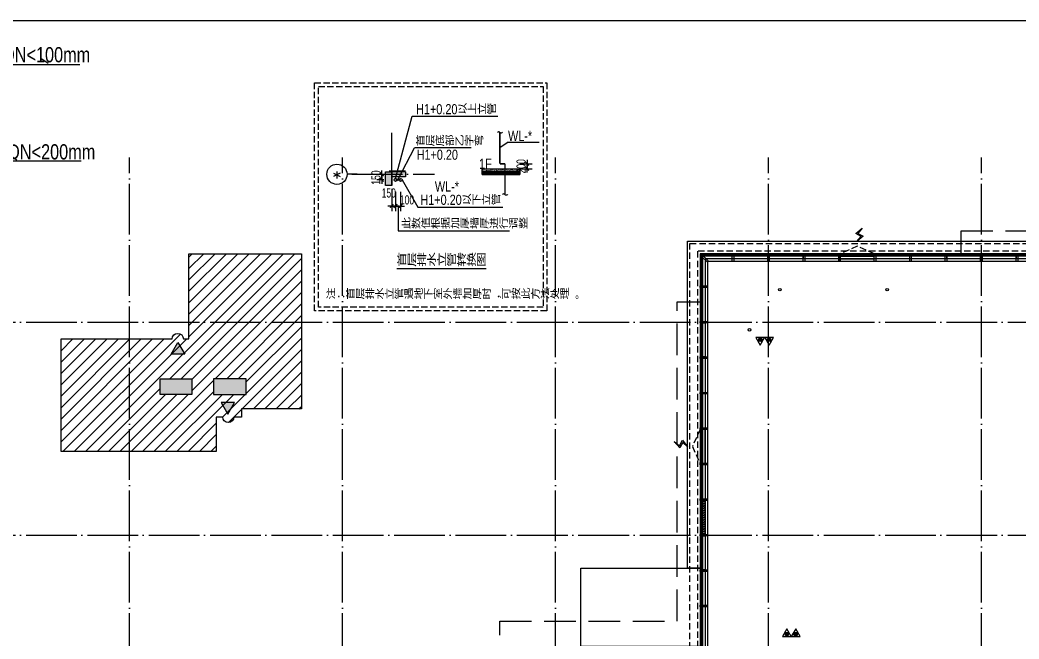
# Model space of a CAD drawing. Extents: x -186750 to 855523, y -12902 to 560425.
# Drawn here: x -4323 to 35083, y 21100 to 45525 of the extents above; entities that cross this region are included whole.
import ezdxf
from ezdxf.enums import TextEntityAlignment as Align
from ezdxf.xclip import XClip

# ---------------------------------------------------------------- set-up
doc = ezdxf.new("R2010")
doc.units = 0
doc.header["$LTSCALE"] = 1000
doc.header["$MEASUREMENT"] = 0
doc.header["$XCLIPFRAME"] = 0
for name, pattern in [('10#楼幕墙$0$109-34 轴网$0$L1$0$$AUDIT_BAD_LTYPE1', [0]), ('10#楼幕墙$0$DASH', [0.35, 0.25, -0.1]), ('104-10 轴网$0$DOTE', [2.42, 2, -0.2, 0.02, -0.2]), ('DASH', [0.35, 0.25, -0.1]), ('DOTE', [2.42, 2, -0.2, 0.02, -0.2]), ('X-104 8#10#平面$0$109-34 轴网$0$L1$0$$AUDIT_BAD_LTYPE1', [0]), ('X-104 8#10#平面$0$CACHE', [0.375, 0.25, -0.125]), ('X-104 8#10#平面$0$DASH', [0.35, 0.25, -0.1])]:
    doc.linetypes.add(name, pattern=pattern)
doc.layers.add('10#楼幕墙$0$04-不打印_辅助线', color=165, linetype='Continuous', plot=False)
doc.layers.add('10#楼幕墙$0$04-电动窗', color=1, linetype='Continuous', plot=False)
for name, color, linetype in [('10#楼幕墙$0$A-C_玻璃幕墙', 140, 'Continuous'), ('104-10 轴网$0$A_AXIS-轴线', 252, '104-10 轴网$0$DOTE'), ('EQUIP_消防', 7, 'Continuous'), ('TWT_TEXT', 7, 'Continuous'), ('VPIPE-雨水', 4, 'TG_Y'), ('X-104 8#10#平面$0$05-填充_156', 156, 'Continuous'), ('X-104 8#10#平面$0$05-填充_天正', 26, 'Continuous'), ('X-104 8#10#平面$0$A-E_楼梯', 252, 'Continuous'), ('X-104 8#10#平面$0$A-O_屋面', 201, 'Continuous'), ('X-104 8#10#平面$0$A-O_散水', 134, 'Continuous'), ('X-104 8#10#平面$0$A-TECH_结构', 252, 'Continuous'), ('X-104 8#10#平面$0$A_STR-砼柱', 51, 'Continuous'), ('小说明$0$W-给水', 1, 'Continuous'), ('水-剖面示意图', 6, 'Continuous')]:
    doc.layers.add(name, color=color, linetype=linetype)
doc.styles.add('_HZTXT', font='@ros.shx', dxfattribs={"width": 0.7, "bigfont": '@jd.shx'})
doc.styles.add('_TCH_AXIS', font='COMPLEX.shx', dxfattribs={"width": 0.5, "bigfont": 'GBCBIG.shx'})
doc.styles.add('TG_LINETYPE', font='romans2.shx', dxfattribs={"width": 0.8, "height": 3, "bigfont": 'hzdf2.shx'})
doc.styles.add('小说明$0$_HZTXT', font='ROMANS2', dxfattribs={"width": 0.8, "bigfont": 'HZTXT'})
doc.linetypes.add('TG_Y', pattern='A,5,-0.3,["Y",TG_LINETYPE,S=0.1,R=0,X=-0.23,Y=-0.15],0', length=5.3)
doc.dimstyles.new('ZXX100', dxfattribs={"dimtxt": 350, "dimasz": 1, "dimexe": 250, "dimexo": 300, "dimgap": 60, "dimtad": 1, "dimdec": 0, "dimzin": 0, "dimdsep": 46, "dimtxsty": '_HZTXT', "dimblk": '_DIMX', "dimcen": 0.09, "dimclrt": 7, "dimadec": 0, "dimazin": 0, "dimtfac": 1, "dimtdec": 0, "dimtix": 1, "dimtmove": 2, "dimatfit": 3, "dimldrblk": '_DIMX', "dimfxl": 250, "dimtolj": 1, "dimtzin": 0, "dimarcsym": 0})
doc.dimstyles.new('ZXX50', dxfattribs={"dimtxt": 160, "dimasz": 0.5, "dimexe": 50, "dimexo": 50, "dimgap": 20, "dimtad": 1, "dimdec": 0, "dimzin": 0, "dimdsep": 46, "dimtxsty": '_HZTXT', "dimblk": 'W-屋顶水箱间2-_DIMX', "dimcen": 0.09, "dimclrt": 7, "dimadec": 0, "dimazin": 0, "dimtfac": 1, "dimtdec": 0, "dimtix": 1, "dimtmove": 2, "dimatfit": 3, "dimldrblk": 'W-屋顶水箱间2-_DIMX', "dimfxl": 300, "dimtolj": 1, "dimtzin": 0, "dimarcsym": 0})

# ---------------------------------------------------------------- blocks, each defined once
blk = doc.blocks.new('W-屋顶水箱间2-_DIMX')
blk.add_line((-150, 0), (150, 0))
at = {"const_width": 50}
blk.add_lwpolyline([(-70, -70), (70, 70)], dxfattribs=at)
blk = doc.blocks.new('*D149')
at = {"layer": 'Defpoints', "color": 0, "transparency": 16777216}
for p in [(-3204, 1978), (-3380, 1774), (-3204, 1725)]:
    blk.add_point(p, dxfattribs=at)
at = {"layer": '小说明$0$W-给水', "color": 0, "lineweight": -2, "transparency": 16777216}
for p, q in [((-3381, 1978), (-3381, 1978)), ((-3380, 1824), (-3380, 2028)), ((-3380, 1978), (-3204, 1978)), ((-3204, 1775), (-3204, 2028)), ((-3204, 1978), (-3203, 1978))]:
    blk.add_line(p, q, dxfattribs=at)
at = {"layer": '小说明$0$W-给水', "color": 0, "lineweight": -2, "transparency": 16777216, "xscale": 0.5, "yscale": 0.5, "zscale": 0.5}
blk.add_blockref('W-屋顶水箱间2-_DIMX', (-3380, 1978), dxfattribs=at)
at = {"layer": '小说明$0$W-给水', "color": 0, "lineweight": -2, "transparency": 16777216, "xscale": 0.5, "yscale": 0.5, "zscale": 0.5, "rotation": 180}
blk.add_blockref('W-屋顶水箱间2-_DIMX', (-3204, 1978), dxfattribs=at)
at = {"layer": '小说明$0$W-给水', "color": 7, "transparency": 16777216, "insert": (-3292, 2078), "char_height": 160, "attachment_point": 5, "style": '_HZTXT'}
blk.add_mtext('\\A1;80', dxfattribs=at)
blk = doc.blocks.new('*D150')
at = {"layer": 'Defpoints', "color": 0, "transparency": 16777216}
for p in [(-3181, 1710), (-3181, 1565), (-2874, 1565)]:
    blk.add_point(p, dxfattribs=at)
at = {"layer": '小说明$0$W-给水', "color": 0, "lineweight": -2, "transparency": 16777216}
for p, q in [((-3131, 1710), (-2824, 1710)), ((-2874, 1711), (-2874, 1711)), ((-2874, 1710), (-2874, 1565)), ((-3131, 1565), (-2824, 1565)), ((-2874, 1564), (-2874, 1564))]:
    blk.add_line(p, q, dxfattribs=at)
at = {"layer": '小说明$0$W-给水', "color": 0, "lineweight": -2, "transparency": 16777216, "xscale": 0.5, "yscale": 0.5, "zscale": 0.5}
for p, rotation in [((-2874, 1710), 270), ((-2874, 1565), 90)]:
    blk.add_blockref('W-屋顶水箱间2-_DIMX', p, dxfattribs=dict(at, rotation=rotation))
at = {"layer": '小说明$0$W-给水', "color": 7, "transparency": 16777216, "insert": (-2974, 1638), "char_height": 160, "attachment_point": 5, "rotation": 90, "style": '_HZTXT'}
blk.add_mtext('\\A1;80', dxfattribs=at)
blk = doc.blocks.new('*D151')
at = {"layer": 'Defpoints', "color": 0, "transparency": 16777216}
for p in [(-1102, 2014), (-1345, 1810), (-1102, 1820)]:
    blk.add_point(p, dxfattribs=at)
at = {"layer": '小说明$0$W-给水', "color": 0, "lineweight": -2, "transparency": 16777216}
for p, q in [((-1345, 1860), (-1345, 2064)), ((-1345, 2014), (-1103, 2014)), ((-1102, 1870), (-1102, 2064))]:
    blk.add_line(p, q, dxfattribs=at)
at = {"layer": '小说明$0$W-给水', "color": 0, "lineweight": -2, "transparency": 16777216, "xscale": 0.5, "yscale": 0.5, "zscale": 0.5, "rotation": 180}
blk.add_blockref('W-屋顶水箱间2-_DIMX', (-1345, 2014), dxfattribs=at)
at = {"layer": '小说明$0$W-给水', "color": 0, "lineweight": -2, "transparency": 16777216, "xscale": 0.5, "yscale": 0.5, "zscale": 0.5}
blk.add_blockref('W-屋顶水箱间2-_DIMX', (-1102, 2014), dxfattribs=at)
at = {"layer": '小说明$0$W-给水', "color": 7, "transparency": 16777216, "insert": (-1185, 2144), "char_height": 160, "attachment_point": 5, "style": '_HZTXT'}
blk.add_mtext('\\A1;120', dxfattribs=at)
blk = doc.blocks.new('*D152')
at = {"layer": 'Defpoints', "color": 0, "transparency": 16777216}
for p in [(-1108, 1794), (-1075, 1565), (-768, 1565)]:
    blk.add_point(p, dxfattribs=at)
at = {"layer": '小说明$0$W-给水', "color": 0, "lineweight": -2, "transparency": 16777216}
for p, q in [((-1058, 1794), (-718, 1794)), ((-768, 1794), (-768, 1565)), ((-1025, 1565), (-718, 1565))]:
    blk.add_line(p, q, dxfattribs=at)
at = {"layer": '小说明$0$W-给水', "color": 0, "lineweight": -2, "transparency": 16777216, "xscale": 0.5, "yscale": 0.5, "zscale": 0.5}
for p, rotation in [((-768, 1794), 90), ((-768, 1565), 270)]:
    blk.add_blockref('W-屋顶水箱间2-_DIMX', p, dxfattribs=dict(at, rotation=rotation))
at = {"layer": '小说明$0$W-给水', "color": 7, "transparency": 16777216, "insert": (-898, 1741), "char_height": 160, "attachment_point": 5, "rotation": 90, "style": '_HZTXT'}
blk.add_mtext('\\A1;120', dxfattribs=at)
blk = doc.blocks.new('*D153')
at = {"layer": 'Defpoints', "color": 0, "transparency": 16777216}
for p in [(-3140, 790), (-3383, 586), (-3140, 596)]:
    blk.add_point(p, dxfattribs=at)
at = {"layer": '小说明$0$W-给水', "color": 0, "lineweight": -2, "transparency": 16777216}
for p, q in [((-3383, 636), (-3383, 840)), ((-3382, 790), (-3140, 790)), ((-3140, 646), (-3140, 840))]:
    blk.add_line(p, q, dxfattribs=at)
at = {"layer": '小说明$0$W-给水', "color": 0, "lineweight": -2, "transparency": 16777216, "xscale": 0.5, "yscale": 0.5, "zscale": 0.5, "rotation": 180}
blk.add_blockref('W-屋顶水箱间2-_DIMX', (-3383, 790), dxfattribs=at)
at = {"layer": '小说明$0$W-给水', "color": 0, "lineweight": -2, "transparency": 16777216, "xscale": 0.5, "yscale": 0.5, "zscale": 0.5}
blk.add_blockref('W-屋顶水箱间2-_DIMX', (-3140, 790), dxfattribs=at)
at = {"layer": '小说明$0$W-给水', "color": 7, "transparency": 16777216, "insert": (-3225, 920), "char_height": 160, "attachment_point": 5, "style": '_HZTXT'}
blk.add_mtext('\\A1;150', dxfattribs=at)
blk = doc.blocks.new('*D154')
at = {"layer": 'Defpoints', "color": 0, "transparency": 16777216}
for p in [(-3157, 570), (-3125, 340), (-2818, 340)]:
    blk.add_point(p, dxfattribs=at)
at = {"layer": '小说明$0$W-给水', "color": 0, "lineweight": -2, "transparency": 16777216}
for p, q in [((-3107, 570), (-2768, 570)), ((-2818, 570), (-2818, 341)), ((-3075, 340), (-2768, 340))]:
    blk.add_line(p, q, dxfattribs=at)
at = {"layer": '小说明$0$W-给水', "color": 0, "lineweight": -2, "transparency": 16777216, "xscale": 0.5, "yscale": 0.5, "zscale": 0.5}
for p, rotation in [((-2818, 570), 90), ((-2818, 340), 270)]:
    blk.add_blockref('W-屋顶水箱间2-_DIMX', p, dxfattribs=dict(at, rotation=rotation))
at = {"layer": '小说明$0$W-给水', "color": 7, "transparency": 16777216, "insert": (-2948, 488), "char_height": 160, "attachment_point": 5, "rotation": 90, "style": '_HZTXT'}
blk.add_mtext('\\A1;150', dxfattribs=at)
blk = doc.blocks.new('*D155')
at = {"layer": 'Defpoints', "color": 0, "transparency": 16777216}
for p in [(-1101, 785), (-1344, 582), (-1101, 592)]:
    blk.add_point(p, dxfattribs=at)
at = {"layer": '小说明$0$W-给水', "color": 0, "lineweight": -2, "transparency": 16777216}
for p, q in [((-1344, 632), (-1344, 835)), ((-1101, 642), (-1101, 835)), ((-1344, 785), (-1345, 785)), ((-1344, 785), (-1101, 785)), ((-1100, 785), (-1100, 785))]:
    blk.add_line(p, q, dxfattribs=at)
at = {"layer": '小说明$0$W-给水', "color": 0, "lineweight": -2, "transparency": 16777216, "xscale": 0.5, "yscale": 0.5, "zscale": 0.5}
blk.add_blockref('W-屋顶水箱间2-_DIMX', (-1344, 785), dxfattribs=at)
at = {"layer": '小说明$0$W-给水', "color": 0, "lineweight": -2, "transparency": 16777216, "xscale": 0.5, "yscale": 0.5, "zscale": 0.5, "rotation": 180}
blk.add_blockref('W-屋顶水箱间2-_DIMX', (-1101, 785), dxfattribs=at)
at = {"layer": '小说明$0$W-给水', "color": 7, "transparency": 16777216, "insert": (-1222, 885), "char_height": 160, "attachment_point": 5, "style": '_HZTXT'}
blk.add_mtext('\\A1;200', dxfattribs=at)
blk = doc.blocks.new('*D156')
at = {"layer": 'Defpoints', "color": 0, "transparency": 16777216}
for p in [(-1151, 566), (-1118, 336), (-811, 336)]:
    blk.add_point(p, dxfattribs=at)
at = {"layer": '小说明$0$W-给水', "color": 0, "lineweight": -2, "transparency": 16777216}
for p, q in [((-1101, 566), (-761, 566)), ((-811, 566), (-811, 567)), ((-811, 566), (-811, 336)), ((-1068, 336), (-761, 336)), ((-811, 336), (-811, 335))]:
    blk.add_line(p, q, dxfattribs=at)
at = {"layer": '小说明$0$W-给水', "color": 0, "lineweight": -2, "transparency": 16777216, "xscale": 0.5, "yscale": 0.5, "zscale": 0.5}
for p, rotation in [((-811, 566), 270), ((-811, 336), 90)]:
    blk.add_blockref('W-屋顶水箱间2-_DIMX', p, dxfattribs=dict(at, rotation=rotation))
at = {"layer": '小说明$0$W-给水', "color": 7, "transparency": 16777216, "insert": (-911, 451), "char_height": 160, "attachment_point": 5, "rotation": 90, "style": '_HZTXT'}
blk.add_mtext('\\A1;200', dxfattribs=at)
blk = doc.blocks.new('图框-A1')
at = {"const_width": 0.5}
blk.add_lwpolyline([(766, 584), (25, 584), (25, 10), (766, 10)], close=True, dxfattribs=at)
blk = doc.blocks.new('104-10 轴网')
at = {"layer": '104-10 轴网$0$A_AXIS-轴线', "linetype": '104-10 轴网$0$DOTE'}
for p, q in [((0, -6500), (0, 40100)), ((8400, -6500), (8400, 40100)), ((16800, -6500), (16800, 40100)), ((25200, -6500), (25200, 40100)), ((33600, -6500), (33600, 40100)), ((-6500, 33600), (48500, 33600)), ((-6500, 25200), (48500, 25200))]:
    blk.add_line(p, q, dxfattribs=at)
at = {"layer": 'Defpoints'}
blk.add_lwpolyline([(-16050, 45500), (58050, 45500), (58050, -11900), (-16050, -11900)], close=True, dxfattribs=at)
blk = doc.blocks.new('X-104 8#10#平面$0$rhyseuyi')
at = {"layer": 'X-104 8#10#平面$0$A-TECH_结构', "linetype": 'X-104 8#10#平面$0$109-34 轴网$0$L1$0$$AUDIT_BAD_LTYPE1'}
blk.add_lwpolyline([(22550, 20800), (22550, 36250), (44650, 36250), (44650, 5750), (33550, 5750), (33550, 2800), (27850, 2800), (27850, -2650), (-2650, -2650), (-2650, 19450), (17800, 19450), (17800, 20800)], close=True, dxfattribs=at)
blk = doc.blocks.new('10#楼幕墙$0$ii')
blk.add_lwpolyline([(-1340, 0), (0, 0), (0, -150), (-1340, -150)], close=True)
blk = doc.blocks.new('10#楼幕墙$0$$TCHSYS$WIN2D')
for p, q in [((-0.5, 0.5), (0.5, 0.5)), ((-0.5, 0.5), (-0.5, -0.5)), ((0.5, 0.5), (0.5, -0.5)), ((0.5, 0.167), (-0.5, 0.167)), ((0.5, -0.167), (-0.5, -0.167)), ((-0.5, -0.5), (0.5, -0.5))]:
    blk.add_line(p, q)
blk = doc.blocks.new('10#楼幕墙$0$开启扇')
at = {"layer": '10#楼幕墙$0$04-电动窗'}
h = blk.add_hatch(color=1, dxfattribs=at)
h.dxf.hatch_style = 1
h.paths.add_polyline_path([(681, 540), (510, 729), (726, 846), (478, 1066), (647, 856), (430, 739)])
at = {"linetype": '10#楼幕墙$0$DASH'}
blk.add_lwpolyline([(0, 50), (670, 350), (1340, 50)], dxfattribs=at)
at = {"layer": '10#楼幕墙$0$04-电动窗', "color": 1}
blk.add_lwpolyline([(681, 540), (510, 729), (726, 846), (478, 1066), (647, 856), (430, 739), (681, 540)], close=True, dxfattribs=at)
at = {"xscale": -1340, "yscale": 300, "zscale": 1340, "rotation": 180}
blk.add_blockref('10#楼幕墙$0$$TCHSYS$WIN2D', (670, -100), dxfattribs=at)
blk = doc.blocks.new('10#楼幕墙$0$$WINLIB2D$00000039')
at = {"color": 0}
for points in [[(-0.5, 0.5), (-0.5, -0.5)], [(0.5, 0.5), (-0.5, 0.5)], [(0.5, -0.5), (0.5, 0.5)], [(-0.5, 0.167), (0.5, 0.167)], [(-0.452, -0.167), (-0.5, 0.084)], [(-0.384, -0.167), (-0.448, 0.167)], [(-0.316, -0.167), (-0.38, 0.167)], [(-0.248, -0.167), (-0.312, 0.167)], [(-0.18, -0.167), (-0.244, 0.167)], [(-0.112, -0.167), (-0.176, 0.167)], [(-0.044, -0.167), (-0.108, 0.167)], [(0.024, -0.167), (-0.04, 0.167)], [(0.092, -0.167), (0.028, 0.167)], [(0.16, -0.167), (0.096, 0.167)], [(0.228, -0.167), (0.164, 0.167)], [(0.296, -0.167), (0.232, 0.167)], [(0.364, -0.167), (0.3, 0.167)], [(0.432, -0.167), (0.368, 0.167)], [(0.5, -0.167), (0.436, 0.167)], [(-0.5, -0.167), (0.5, -0.167)], [(0.5, -0.5), (-0.5, -0.5)]]:
    blk.add_lwpolyline(points, dxfattribs=at)
blk = doc.blocks.new('10#楼幕墙')
at = {"layer": '10#楼幕墙$0$04-不打印_辅助线'}
blk.add_lwpolyline([(22600, 20800), (17800, 20800), (17800, 19400), (-2600, 19400), (-2600, -2600), (27800, -2600), (27800, 2800), (33500, 2800), (33500, 5800), (44600, 5800), (44600, 36200), (22600, 36200)], close=True, dxfattribs=at)
at = {"layer": '10#楼幕墙$0$A-C_玻璃幕墙'}
for points in [[(31395, 4100), (33600, 4100), (33600, 5700), (44700, 5700), (44700, 36300), (22500, 36300), (22500, 19500), (22370, 19500)], [(32470, 4400), (33300, 4400), (33300, 6000), (44400, 6000), (44400, 36000), (22800, 36000), (22800, 19200), (22370, 19200)], [(32530, 4150), (33550, 4150), (33550, 5750), (44650, 5750), (44650, 36250), (22550, 36250), (22550, 19450), (22430, 19450)], [(32530, 4300), (33400, 4300), (33400, 5900), (44500, 5900), (44500, 36100), (22700, 36100), (22700, 19300), (22430, 19300)]]:
    blk.add_lwpolyline(points, dxfattribs=at)
for points in [[(23770, 36300), (23830, 36300), (23830, 36000), (23770, 36000)], [(25170, 36300), (25230, 36300), (25230, 36000), (25170, 36000)], [(26570, 36300), (26630, 36300), (26630, 36000), (26570, 36000)], [(27970, 36300), (28030, 36300), (28030, 36000), (27970, 36000)], [(29370, 36300), (29430, 36300), (29430, 36000), (29370, 36000)], [(30770, 36300), (30830, 36300), (30830, 36000), (30770, 36000)], [(32170, 36300), (32230, 36300), (32230, 36000), (32170, 36000)], [(33570, 36300), (33630, 36300), (33630, 36000), (33570, 36000)], [(34970, 36300), (35030, 36300), (35030, 36000), (34970, 36000)], [(22550, 36208), (22592, 36250), (22821, 36021), (22779, 35979)], [(22800, 35030), (22800, 34970), (22500, 34970), (22500, 35030)], [(22800, 33630), (22800, 33570), (22500, 33570), (22500, 33630)], [(22800, 32230), (22800, 32170), (22500, 32170), (22500, 32230)], [(22800, 30830), (22800, 30770), (22500, 30770), (22500, 30830)], [(22800, 29430), (22800, 29370), (22500, 29370), (22500, 29430)], [(22800, 28030), (22800, 27970), (22500, 27970), (22500, 28030)], [(22800, 26630), (22800, 26570), (22500, 26570), (22500, 26630)], [(22800, 25230), (22800, 25170), (22500, 25170), (22500, 25230)], [(22800, 23830), (22800, 23770), (22500, 23770), (22500, 23830)], [(22800, 22430), (22800, 22370), (22500, 22370), (22500, 22430)]]:
    blk.add_lwpolyline(points, close=True, dxfattribs=at)
at = {"layer": '10#楼幕墙$0$A-C_玻璃幕墙', "linetype": '10#楼幕墙$0$109-34 轴网$0$L1$0$$AUDIT_BAD_LTYPE1', "xscale": -1}
blk.add_blockref('10#楼幕墙$0$开启扇', (29370, 36250), dxfattribs=at)
at = {"layer": '10#楼幕墙$0$A-C_玻璃幕墙'}
for p in [(26570, 36250), (33570, 36250), (34970, 36250)]:
    blk.add_blockref('10#楼幕墙$0$ii', p, dxfattribs=at)
at = {"layer": '10#楼幕墙$0$A-C_玻璃幕墙', "rotation": 90}
for p in [(22550, 33570), (22550, 26570), (22550, 25170)]:
    blk.add_blockref('10#楼幕墙$0$ii', p, dxfattribs=at)
at = {"layer": '10#楼幕墙$0$A-C_玻璃幕墙', "linetype": '10#楼幕墙$0$109-34 轴网$0$L1$0$$AUDIT_BAD_LTYPE1', "xscale": -1, "rotation": 90}
blk.add_blockref('10#楼幕墙$0$开启扇', (22550, 29370), dxfattribs=at)
at = {"layer": 'Defpoints', "color": 2, "linetype": '10#楼幕墙$0$109-34 轴网$0$L1$0$$AUDIT_BAD_LTYPE1', "xscale": 1340, "yscale": 300.0000000000001, "zscale": -1340, "rotation": 90}
blk.add_blockref('10#楼幕墙$0$$WINLIB2D$00000039', (22650, 25900), dxfattribs=at)
blk = doc.blocks.new('X-104 8#10#平面$0$gfdsaewqe')
h = blk.add_hatch(color=4)
h.dxf.hatch_style = 1
h.paths.add_polyline_path([(0, 0), (-2072, 1196), (-2072, -1196)])
at = {"color": 4}
blk.add_lwpolyline([(0, 0), (-2072, 1196), (-2072, -1196)], close=True, dxfattribs=at)
blk = doc.blocks.new('X-104 8#10#平面')
at = {"layer": 'X-104 8#10#平面$0$05-填充_156'}
h = blk.add_hatch(dxfattribs=at)
h.set_pattern_fill('ANSI31', color=256, scale=200)
h.set_pattern_definition([(45, (-62199.3, 69511.3), (-224.5064, 224.5064), [])])
h.paths.add_polyline_path([(6780, 36300), (2340, 36300), (2340, 32940), (2120, 32940, 1), (1680, 32940), (1080, 32940), (-2700, 32940), (-2700, 28500), (3420, 28500), (3420, 29860), (3672, 29860, 1), (4112, 29860), (4410, 29860), (4410, 30180), (6780, 30180)])
h.paths.add_polyline_path([(4600, 31370), (4600, 30750), (3310, 30750), (3310, 31370)], flags=16)
h.paths.add_polyline_path([(2450, 31370), (2450, 30750), (1200, 30750), (1200, 31370)], flags=16)
at = {"layer": 'X-104 8#10#平面$0$05-填充_天正'}
h = blk.add_hatch(color=256, dxfattribs=at)
h.dxf.hatch_style = 1
h.paths.add_polyline_path([(1200, 31370), (2450, 31370), (2450, 30750), (1200, 30750)])
h = blk.add_hatch(color=256, dxfattribs=at)
h.dxf.hatch_style = 1
h.paths.add_polyline_path([(3310, 30750), (4600, 30750), (4600, 31370), (3310, 31370)])
at = {"layer": 'X-104 8#10#平面$0$A-E_楼梯', "linetype": 'X-104 8#10#平面$0$109-34 轴网$0$L1$0$$AUDIT_BAD_LTYPE1'}
for p, q in [((17800, 19500), (17800, 23900)), ((17800, 23900), (22500, 23900))]:
    blk.add_line(p, q, dxfattribs=at)
at = {"layer": 'X-104 8#10#平面$0$A-O_屋面', "linetype": 'X-104 8#10#平面$0$DASH', "ltscale": 5}
for points in [[(32800, 36300), (32800, 37200), (47000, 37200), (47000, 21800), (47000, 21800), (47000, 16000), (45600, 16000), (45600, 4800), (34400, 4800), (34400, 3400), (28800, 3400), (28800, -3600), (17600, -3600), (17600, -5000), (-800, -5000), (-800, -2700)], [(14600, 19500), (14600, 21800), (21600, 21800), (21600, 34400), (22500, 34400)]]:
    blk.add_lwpolyline(points, dxfattribs=at)
at = {"layer": 'X-104 8#10#平面$0$A-O_散水'}
blk.add_lwpolyline([(33600, 4100), (33600, 5700), (44700, 5700), (44700, 36300), (22500, 36300), (22500, 23900), (22000, 23900), (22000, 36800), (45200, 36800), (45200, 5200), (34100, 5200), (34100, 3600), (33600, 3600)], dxfattribs=at)
at = {"layer": 'X-104 8#10#平面$0$A-O_散水', "linetype": 'X-104 8#10#平面$0$CACHE'}
blk.add_lwpolyline([(34000, 3700), (33700, 3700), (33700, 5600), (44800, 5600), (44800, 36400), (22400, 36400), (22400, 19600), (22100, 19600), (22100, 36700), (45100, 36700), (45100, 5300), (34000, 5300)], close=True, dxfattribs=at)
at = {"layer": 'X-104 8#10#平面$0$A_STR-砼柱'}
blk.add_lwpolyline([(3672, 29860), (3420, 29860), (3420, 28500), (-2700, 28500), (-2700, 32940), (1080, 32940), (1080, 32940), (1680, 32940, -1), (2120, 32940), (2340, 32940), (2340, 36300), (6780, 36300), (6780, 30180), (4410, 30180), (4410, 29860), (4112, 29860, -1), (3672, 29860, 1)], format="xyb", dxfattribs=at)
for points in [[(1200, 31370), (2450, 31370), (2450, 30750), (1200, 30750)], [(3310, 30750), (4600, 30750), (4600, 31370), (3310, 31370)]]:
    blk.add_lwpolyline(points, close=True, dxfattribs=at)
at = {"linetype": 'X-104 8#10#平面$0$109-34 轴网$0$L1$0$$AUDIT_BAD_LTYPE1'}
ref = blk.add_blockref('10#楼幕墙', (0, 0), dxfattribs=at)
XClip(ref).set_block_clipping_path([(-18550, -12900), (65550.0000000001, 343500.0000000001)])
at = {"xscale": 100, "yscale": 100, "zscale": 100}
blk.add_blockref('图框-A1', (-18550, -12900), dxfattribs=at)
at = {"linetype": 'X-104 8#10#平面$0$109-34 轴网$0$L1$0$$AUDIT_BAD_LTYPE1'}
ref = blk.add_blockref('104-10 轴网', (0, 0), dxfattribs=at)
XClip(ref).set_block_clipping_path([(-16050, -11900), (58050, 45500)])
at = {"color": 6, "yscale": 0.224, "zscale": 0.224, "rotation": 270}
for p, xscale in [((1907, 32801), -0.224), ((3875, 29970), 0.224)]:
    blk.add_blockref('X-104 8#10#平面$0$gfdsaewqe', p, dxfattribs=dict(at, xscale=xscale))
at = {"layer": 'X-104 8#10#平面$0$A-TECH_结构', "linetype": 'X-104 8#10#平面$0$109-34 轴网$0$L1$0$$AUDIT_BAD_LTYPE1'}
blk.add_blockref('X-104 8#10#平面$0$rhyseuyi', (0, 0), dxfattribs=at)
blk = doc.blocks.new('$TWTSYS$00000546')
h = blk.add_hatch()
h.set_pattern_fill('ANSI31', color=256, scale=200, style=0)
h.set_pattern_definition([(45, (-38543.802, -6670.83), (-17.67767, 17.67767), [])])
h.paths.add_polyline_path([(-65, 174), (65, 174), (65, 44), (-65, 44)])
for points in [[(0, 344), (-198, 0), (198, 0)], [(-65, 174), (65, 174), (65, 44), (-65, 44)]]:
    blk.add_lwpolyline(points, close=True)
blk = doc.blocks.new('灭火器1')
at = {"layer": 'EQUIP_消防', "xscale": 0.88, "yscale": 0.88, "zscale": 0.88, "rotation": 270}
for p in [(283402, 14626), (283402, 14277)]:
    blk.add_blockref('$TWTSYS$00000546', p, dxfattribs=at)
blk = doc.blocks.new('灭火器2')
at = {"layer": 'EQUIP_消防', "xscale": 0.88, "yscale": 0.88, "zscale": 0.88, "rotation": 90.00000000000001}
for p in [(-4049632, -27064), (-4049632, -27413)]:
    blk.add_blockref('$TWTSYS$00000546', p, dxfattribs=at)
blk = doc.blocks.new('_DIMX')
blk.add_line((-150, 0), (150, 0))
at = {"const_width": 50}
blk.add_lwpolyline([(-70, -70), (70, 70)], dxfattribs=at)
blk = doc.blocks.new('*D94')
at = {"layer": 'Defpoints', "color": 0, "linetype": 'ByBlock', "transparency": 16777216}
for p in [(1014153, -82246), (1014291, -82026), (1014631, -82246)]:
    blk.add_point(p, dxfattribs=at)
at = {"layer": '水-剖面示意图', "color": 0, "linetype": 'ByBlock', "lineweight": -2, "transparency": 16777216}
for p, q in [((1013891, -82026), (1013953, -82026)), ((1014231, -82246), (1013953, -82246)), ((1014153, -82027), (1014153, -82245))]:
    blk.add_line(p, q, dxfattribs=at)
for p, rotation in [((1014153, -82026), 90), ((1014153, -82246), 270)]:
    blk.add_blockref('_DIMX', p, dxfattribs=dict(at, rotation=rotation))
at = {"layer": '水-剖面示意图', "color": 7, "linetype": 'ByBlock', "transparency": 16777216, "insert": (1013920, -82153), "char_height": 360, "attachment_point": 5, "rotation": 90, "style": '_HZTXT'}
blk.add_mtext('\\A1;150', dxfattribs=at)
blk = doc.blocks.new('*D95')
at = {"layer": 'Defpoints', "color": 0, "linetype": 'ByBlock', "transparency": 16777216}
for p in [(1014541, -82199), (1014691, -82319), (1014691, -83277)]:
    blk.add_point(p, dxfattribs=at)
at = {"layer": '水-剖面示意图', "color": 0, "linetype": 'ByBlock', "lineweight": -2, "transparency": 16777216}
for p, q in [((1014541, -82599), (1014541, -83477)), ((1014691, -82719), (1014691, -83477)), ((1014542, -83277), (1014690, -83277))]:
    blk.add_line(p, q, dxfattribs=at)
at = {"layer": '水-剖面示意图', "color": 0, "linetype": 'ByBlock', "lineweight": -2, "transparency": 16777216, "rotation": 180}
blk.add_blockref('_DIMX', (1014541, -83277), dxfattribs=at)
at = {"layer": '水-剖面示意图', "color": 0, "linetype": 'ByBlock', "lineweight": -2, "transparency": 16777216}
blk.add_blockref('_DIMX', (1014691, -83277), dxfattribs=at)
at = {"layer": '水-剖面示意图', "color": 7, "linetype": 'ByBlock', "transparency": 16777216, "insert": (1014426, -82764), "char_height": 360, "attachment_point": 5, "style": '_HZTXT'}
blk.add_mtext('\\A1;150', dxfattribs=at)
blk = doc.blocks.new('*D96')
at = {"layer": 'Defpoints', "color": 0, "linetype": 'ByBlock', "transparency": 16777216}
for p in [(1014691, -82319), (1014891, -82319), (1014891, -83277)]:
    blk.add_point(p, dxfattribs=at)
at = {"layer": '水-剖面示意图', "color": 0, "linetype": 'ByBlock', "lineweight": -2, "transparency": 16777216}
for p, q in [((1014691, -82719), (1014691, -83477)), ((1014891, -82719), (1014891, -83477)), ((1014692, -83277), (1014890, -83277))]:
    blk.add_line(p, q, dxfattribs=at)
at = {"layer": '水-剖面示意图', "color": 0, "linetype": 'ByBlock', "lineweight": -2, "transparency": 16777216, "rotation": 180}
blk.add_blockref('_DIMX', (1014691, -83277), dxfattribs=at)
at = {"layer": '水-剖面示意图', "color": 0, "linetype": 'ByBlock', "lineweight": -2, "transparency": 16777216}
blk.add_blockref('_DIMX', (1014891, -83277), dxfattribs=at)
at = {"layer": '水-剖面示意图', "color": 7, "linetype": 'ByBlock', "transparency": 16777216, "insert": (1015144, -83037), "char_height": 360, "attachment_point": 5, "style": '_HZTXT'}
blk.add_mtext('\\A1;100', dxfattribs=at)
blk = doc.blocks.new('*D97')
at = {"layer": 'Defpoints', "color": 0, "transparency": 16777216}
for p in [(1019197, -81611), (1019197, -81810), (1019883, -81810)]:
    blk.add_point(p, dxfattribs=at)
at = {"layer": '水-剖面示意图', "color": 0, "lineweight": -2, "transparency": 16777216}
for p, q in [((1019597, -81611), (1020083, -81611)), ((1019597, -81810), (1020083, -81810)), ((1019883, -81610), (1019883, -81609)), ((1019883, -81611), (1019883, -81810)), ((1019883, -81811), (1019883, -81812))]:
    blk.add_line(p, q, dxfattribs=at)
for p, rotation in [((1019883, -81611), 270), ((1019883, -81810), 90)]:
    blk.add_blockref('_DIMX', p, dxfattribs=dict(at, rotation=rotation))
at = {"layer": '水-剖面示意图', "color": 7, "transparency": 16777216, "insert": (1019643, -81710), "char_height": 360, "attachment_point": 5, "rotation": 90, "style": '_HZTXT'}
blk.add_mtext('\\A1;200', dxfattribs=at)
blk = doc.blocks.new('$TwtSys$00000132')
at = {"elevation": 0}
blk.add_lwpolyline([(7, -101, -0.575183), (0, 0, 0.604745), (-11, 101, 16.924828)], format="xyb", dxfattribs=at)
blk = doc.blocks.new('A$C3FC44A9C')
at = {"layer": '小说明$0$W-给水'}
for p, q in [((-3478.9, 2247.4), (-3551.5, 2247.4)), ((-3503.4, 1441.5), (-3503.4, 2247.4)), ((-3478.9, 2298.5), (-3478.9, 2247.4)), ((-3404.4, 2196.4), (-3478.9, 2298.5)), ((-3300.9, 2247.4), (-3404.4, 2247.4)), ((-3404.4, 2247.4), (-3404.4, 2196.4)), ((-3380.1, 1564.6), (-3380.1, 2247.4)), ((-1443.9, 2247.4), (-1516.6, 2247.4)), ((-1468.4, 1441.5), (-1468.4, 2247.4)), ((-1443.9, 2298.5), (-1443.9, 2247.4)), ((-1369.5, 2196.4), (-1443.9, 2298.5)), ((-1265.9, 2247.4), (-1369.5, 2247.4)), ((-1369.5, 2247.4), (-1369.5, 2196.4)), ((-1345.2, 1564.6), (-1345.2, 2247.4)), ((-2769.9, 2133.4), (-2686.2, 2076.3)), ((-963, 2104.3), (-1102.2, 1794.3)), ((-963, 2104.3), (-1102.2, 1794.3)), ((869.5, 2104.3), (-963, 2104.3)), ((869.5, 2104.3), (-963, 2104.3)), ((356, 2192.1), (452.9, 2126)), ((-3074.8, 2053.4), (-3204.4, 1710.5)), ((-3074.8, 2053.4), (-3204.4, 1710.5)), ((-2240.7, 2053.4), (-3074.8, 2053.4)), ((-2106.4, 2053.4), (-3074.8, 2053.4)), ((-2575.9, 1648.8), (-2575.9, 1545.3)), ((-540.9, 1648.8), (-540.9, 1545.3)), ((-3380.1, 1564.6), (-2575.9, 1564.6)), ((-2524.8, 1545.3), (-2626.9, 1470.9)), ((-2626.9, 1470.9), (-2575.9, 1470.9)), ((-2575.9, 1545.3), (-2524.8, 1545.3)), ((-2575.9, 1470.9), (-2575.9, 1398.2)), ((-1345.2, 1564.6), (-540.9, 1564.6)), ((-489.8, 1545.3), (-592, 1470.9)), ((-592, 1470.9), (-540.9, 1470.9)), ((-540.9, 1545.3), (-489.8, 1545.3)), ((-540.9, 1470.9), (-540.9, 1398.2)), ((-3503.4, 1441.5), (-2575.9, 1441.5)), ((-1468.4, 1441.5), (-540.9, 1441.5)), ((-3481.3, 1074.3), (-3481.3, 1023.3)), ((-3406.9, 972.2), (-3481.3, 1074.3)), ((-1442.4, 1070.1), (-1442.4, 1019)), ((-1368, 968), (-1442.4, 1070.1)), ((-3481.3, 1023.3), (-3554, 1023.3)), ((-3505.9, 217.3), (-3505.9, 1023.3)), ((-3303.4, 1023.3), (-3406.9, 1023.3)), ((-3406.9, 1023.3), (-3406.9, 972.2)), ((-3382.6, 340.4), (-3382.6, 1023.3)), ((-1442.4, 1019), (-1515.1, 1019)), ((-1466.9, 213.1), (-1466.9, 1019)), ((-1264.5, 1019), (-1368, 1019)), ((-1368, 1019), (-1368, 968)), ((-1343.7, 336.2), (-1343.7, 1019)), ((-56.6, 920.4), (40.3, 854.3)), ((-2979.6, 863.1), (-3139.6, 570.1)), ((-2979.6, 863.1), (-3139.6, 570.1)), ((-1914.8, 863.1), (-2979.6, 863.1)), ((-1914.8, 863.1), (-2979.6, 863.1)), ((-934.2, 838.6), (-1100.7, 565.9)), ((-934.2, 838.6), (-1100.7, 565.9)), ((-58.7, 838.6), (-934.2, 838.6)), ((-58.7, 838.6), (-934.2, 838.6)), ((887.7, 838.6), (-934.2, 838.6)), ((-2578.3, 424.7), (-2578.3, 321.1)), ((-539.4, 420.4), (-539.4, 316.9)), ((-3382.6, 340.4), (-2578.3, 340.4)), ((-2527.3, 321.1), (-2629.4, 246.7)), ((-2578.3, 321.1), (-2527.3, 321.1)), ((-1343.7, 336.2), (-539.4, 336.2)), ((-488.3, 316.9), (-590.5, 242.5)), ((-539.4, 316.9), (-488.3, 316.9)), ((-3505.9, 217.3), (-2578.3, 217.3)), ((-2629.4, 246.7), (-2578.3, 246.7)), ((-2578.3, 246.7), (-2578.3, 174)), ((-1466.9, 213.1), (-539.4, 213.1)), ((-590.5, 242.5), (-539.4, 242.5)), ((-539.4, 242.5), (-539.4, 169.8)), ((-2778.6, -382.6), (-1150.6, -382.6)), ((-2778.6, -382.6), (-1150.6, -382.6))]:
    blk.add_line(p, q, dxfattribs=at)
at = {"layer": '小说明$0$W-给水', "const_width": 30}
blk.add_lwpolyline([(-2778.6, -337.8), (-1150.6, -337.8)], dxfattribs=at)
blk.add_lwpolyline([(-2778.6, -337.8), (-1150.6, -337.8)], dxfattribs=at)
at = {"layer": '小说明$0$W-给水'}
for centre in [(-1102.2, 1794.3), (-1102.2, 1794.3), (-3204.4, 1710.5), (-3204.4, 1710.5), (-3139.6, 570.1), (-3139.6, 570.1), (-1100.7, 565.9), (-1100.7, 565.9)]:
    blk.add_circle(centre, 50, dxfattribs=at)
at = {"layer": '小说明$0$W-给水', "width": 0.8}
for s, style, p in [('DN<50mm', '_HZTXT', (-3072.7, 2070.8)), ('50mm<DN<100mm', '_HZTXT', (-859.7, 2138.1)), ('DN>100mm', '_HZTXT', (-2961.4, 887.9)), ('150mm<DN<200mm', '_HZTXT', (-912.1, 860.9)), ('沿墙柱敷设立管敷设图', '小说明$0$_HZTXT', (-2785.6, -265.8))]:
    blk.add_text(s, height=200, dxfattribs=dict(at, style=style)).set_placement(p)
at = {"layer": '小说明$0$W-给水'}
for base, p1, p2, text, picture, middle in [((-1102.2, 2013.7), (-1345.2, 1810), (-1102.2, 1820.5), '120', '*D151', (-1185.1, 2143.7)), ((-3139.6, 789.5), (-3382.6, 585.8), (-3139.6, 596.3), '150', '*D153', (-3224.7, 919.5))]:
    dim = blk.add_linear_dim(base=base, p1=p1, p2=p2, text=text, dimstyle='ZXX50', dxfattribs=at)
    dim.commit()
    dim.dimension.update_dxf_attribs({"geometry": picture, "text_midpoint": middle, "dimtype": 160})
for base, p1, p2, text, picture, middle in [((-3204.4, 1977.9), (-3380.1, 1774.1), (-3204.4, 1724.6), '80', '*D149', (-3292.3, 2077.9)), ((-1100.7, 785.3), (-1343.7, 581.6), (-1100.7, 592.1), '200', '*D155', (-1222.2, 885.3))]:
    dim = blk.add_linear_dim(base=base, p1=p1, p2=p2, text=text, dimstyle='ZXX50', dxfattribs=at)
    dim.commit()
    dim.dimension.update_dxf_attribs({"geometry": picture, "text_midpoint": middle})
for base, p1, p2, text, picture, middle in [((-768.2, 1564.6), (-1108.1, 1794.3), (-1075.4, 1564.6), '120', '*D152', (-898.2, 1741)), ((-2817.6, 340.4), (-3157.5, 570.1), (-3124.8, 340.4), '150', '*D154', (-2947.6, 488.3))]:
    dim = blk.add_linear_dim(base=base, p1=p1, p2=p2, angle=90, text=text, dimstyle='ZXX50', dxfattribs=at)
    dim.commit()
    dim.dimension.update_dxf_attribs({"geometry": picture, "text_midpoint": middle, "dimtype": 160})
for base, p1, p2, text, picture, middle in [((-2874.1, 1564.6), (-3181.3, 1710.5), (-3181.3, 1564.6), '80', '*D150', (-2974.1, 1637.5)), ((-810.8, 336.2), (-1150.7, 565.9), (-1118, 336.2), '200', '*D156', (-910.8, 451))]:
    dim = blk.add_linear_dim(base=base, p1=p1, p2=p2, angle=90, text=text, dimstyle='ZXX50', dxfattribs=at)
    dim.commit()
    dim.dimension.update_dxf_attribs({"geometry": picture, "text_midpoint": middle})
blk = doc.blocks.new('dfffdfdfd')
at = {"layer": '水-剖面示意图'}
for points in [[(1014541, -82466.1), (1014291, -82466.1), (1014291, -81926.1), (1014541, -81926.1)], [(1014541, -82126.1), (1014541, -81926.1), (1015083.7, -81926.1), (1015083.7, -82126.1)]]:
    blk.add_hatch(color=8, dxfattribs=at).paths.add_polyline_path(points)
h = blk.add_hatch(dxfattribs=at)
h.set_pattern_fill('砂灰土', color=8, scale=10, style=0)
h.set_pattern_definition([(37.5, (607376.093, 764514.734), (-1.2598672, 38.5364754), [0, -30.4, 0, -34, 0, -32.5]), (7.5, (607376.093, 764514.734), (35.395534, 56.4429213), [0, -16.4, 0, -27.4, 0, -10.5]), (327.5, (607351.493, 764514.734), (62.2828372, 0.1131811), [0, -10, 0, -36, 0, -47]), (317.5, (607351.493, 764514.734), (60.122532, 17.5535113), [0, -5, 0, -23.6, 0, -27])])
h.paths.add_polyline_path([(1018105.4, -81810.4), (1019600.5, -81810.4), (1019600.5, -81910.4), (1018105.4, -81910.4)])
h = blk.add_hatch(dxfattribs=at)
h.set_pattern_fill('钢筋混凝土', color=8, scale=10, style=0)
h.set_pattern_definition([(45, (607376.093, 764514.734), (-17.6776695, 17.6776695), []), (50, (607376.093, 764514.734), (71.7260183, -6.2752135), [7.5, -82.5]), (355, (607376.09, 764514.734), (-13.8751334, 75.2192134), [6, -66]), (100.4514, (607382.07, 764514.21), (57.850938, 68.943954), [6.374019, -70.114211]), (46.1842, (607376.09, 764534.73), (106.724105, -16.5519014), [11.25, -123.75]), (96.6356, (607384.99, 764533.35), (93.46627, 97.411787), [9.561029, -105.1713]), (351.1842, (607376.09, 764534.73), (93.466195, 97.41186), [9, -99]), (21, (607386.093, 764529.734), (59.6907052, -40.261889), [7.5, -82.5]), (326, (607386.09, 764529.734), (24.331533, 72.5150045), [6, -66]), (71.4514, (607391.07, 764526.38), (84.022263, 32.2530497), [6.374019, -70.114211]), (37.5, (607376.093, 764514.734), (1.2159855, 33.2893854), [0, -65.2, 0, -67, 0, -66.25]), (7.5, (607376.093, 764514.734), (26.3069537, 39.4411712), [0, -38.2, 0, -63.7, 0, -25.25]), (327.5, (607353.793, 764514.734), (53.3822436, -2.2554872), [0, -25, 0, -78, 0, -103.5]), (317.5, (607343.793, 764514.734), (58.318617, 10.0104982), [0, -32.5, 0, -51.8, 0, -73.5])])
h.paths.add_polyline_path([(1018105.4, -81910.4), (1019600.5, -81910.4), (1019600.5, -82030.4), (1018105.4, -82030.4)])
for p, q in [((1014690.9, -82186.1), (1015341.6, -79736)), ((1015341.6, -79736), (1018724.5, -79736)), ((1019128.8, -80761.3), (1018808.6, -80980.7)), ((1019128.8, -80761.3), (1020350.5, -80761.3)), ((1018105.4, -81810.4), (1019600.5, -81810.4)), ((1018105.4, -81910.4), (1019600.5, -81910.4)), ((1014950.9, -82246.1), (1015569.3, -83322.9)), ((1018105.4, -82030.4), (1019600.5, -82030.4)), ((1014790.9, -83277), (1014790.9, -84251.9)), ((1015569.3, -83322.9), (1018919.9, -83322.9)), ((1014790.9, -84251.9), (1019184.7, -84251.9))]:
    blk.add_line(p, q, dxfattribs=at)
at = {"layer": '水-剖面示意图', "linetype": 'ByBlock'}
for p, q in [((1014541, -80988.9), (1014541, -80388)), ((1014791.2, -82221.6), (1015434.4, -80978.4)), ((1017668.2, -80978.4), (1015434.4, -80978.4)), ((1013172.5, -82026.1), (1012780.7, -82026.1))]:
    blk.add_line(p, q, dxfattribs=at)
at = {"layer": '水-剖面示意图', "color": 8, "linetype": 'DOTE'}
for p, q in [((1014541, -82466.1), (1014541, -80988.9)), ((1012969.4, -82026.1), (1016234.4, -82026.1))]:
    blk.add_line(p, q, dxfattribs=at)
at = {"layer": '水-剖面示意图', "color": 8}
for p, q in [((1014291, -82466.1), (1014291, -81926.1)), ((1014291, -81926.1), (1014541, -81926.1)), ((1015083.7, -81896.1), (1014441, -81896.1)), ((1014541, -81926.1), (1014541, -82466.1)), ((1015083.7, -81926.1), (1014541, -81926.1)), ((1015083.7, -81926.1), (1015083.7, -82126.1)), ((1015083.7, -82126.1), (1014541, -82126.1)), ((1014541, -82466.1), (1014291, -82466.1))]:
    blk.add_line(p, q, dxfattribs=at)
at = {"layer": '水-剖面示意图', "color": 8, "linetype": 'DASH'}
for points in [[(1011497.9, -78416.8), (1020658.2, -78416.8), (1020658.2, -87416.6), (1011497.9, -87416.6)], [(1011647.9, -78566.8), (1020508.2, -78566.8), (1020508.2, -87266.6), (1011647.9, -87266.6)]]:
    blk.add_lwpolyline(points, close=True, dxfattribs=at)
at = {"layer": '水-剖面示意图', "linetype": 'ByBlock', "const_width": 60}
for points in [[(1018808.6, -81610.6), (1018808.6, -80350.8)], [(1018808.6, -81610.6), (1019008.6, -81610.6)], [(1019008.6, -82802.3), (1019008.6, -81610.6)], [(1014690.9, -82246.1), (1014890.9, -82246.1)]]:
    blk.add_lwpolyline(points, dxfattribs=at)
at = {"layer": '水-剖面示意图'}
for points in [[(1019600.5, -82030.4), (1018105.4, -82030.4), (1018105.4, -81810.4), (1019600.5, -81810.4)], [(1018105.4, -81810.4), (1019600.5, -81810.4), (1019600.5, -81910.4), (1018105.4, -81910.4)], [(1018105.4, -81910.4), (1019600.5, -81910.4), (1019600.5, -82030.4), (1018105.4, -82030.4)]]:
    blk.add_lwpolyline(points, close=True, dxfattribs=at)
at = {"layer": '水-剖面示意图', "const_width": 49}
blk.add_lwpolyline([(1014739.5, -85751.9), (1018269.8, -85751.9)], dxfattribs=at)
at = {"layer": '水-剖面示意图', "linetype": 'ByBlock'}
blk.add_circle((1012380.7, -82026.1), 400, dxfattribs=at)
at = {"layer": '水-剖面示意图'}
for centre in [(1014690.9, -82246.1), (1014890.9, -82246.1)]:
    blk.add_circle(centre, 60, dxfattribs=at)
at = {"layer": '水-剖面示意图', "rotation": 89.99999999999915}
for p in [(1018808.7, -80376.3), (1019008.7, -82827.7)]:
    blk.add_blockref('$TwtSys$00000132', p, dxfattribs=at)
at = {"layer": '水-剖面示意图', "style": '_HZTXT', "width": 0.8}
for s, p in [('H1+0.20以上立管', (1015502.8, -79656.2)), ('WL-*', (1019129.5, -80709.9)), ('首层底部乙字弯', (1015477.3, -80907.2)), ('H1+0.20', (1015523.4, -81453.3)), ('1F', (1017986.4, -81810.4)), ('WL-*', (1016243.4, -82707.4)), ('H1+0.20以下立管', (1015672, -83232.8)), ('此数值根据加厚墙厚进行调整', (1014920.6, -84167.9)), ('注：首层排水立管遇地下室外墙加厚时，可按此方法处理。', (1011946.6, -86948.6))]:
    blk.add_text(s, height=400, dxfattribs=at).set_placement(p)
at = {"layer": '水-剖面示意图', "color": 7, "linetype": 'ByBlock', "style": '_TCH_AXIS', "width": 1.8}
blk.add_text('*', height=485.9, dxfattribs=at).set_placement((1012172.4, -82396.2), (1012588.9, -82396.2), align=Align.FIT)
at = {"layer": '水-剖面示意图', "color": 7, "style": '_HZTXT', "width": 0.8}
blk.add_text('首层排水立管转换图', height=490, dxfattribs=at).set_placement((1014739.5, -85653.9))
at = {"layer": '水-剖面示意图'}
dim = blk.add_linear_dim(base=(1019882.9, -81810.4), p1=(1019197.3, -81610.6), p2=(1019197.3, -81810.4), angle=90, dimstyle='ZXX100', dxfattribs=at)
dim.commit()
dim.dimension.update_dxf_attribs({"geometry": '*D97', "text_midpoint": (1019642.9, -81710.5)})
at = {"layer": '水-剖面示意图', "linetype": 'ByBlock'}
for base, p1, p2, angle, text, picture, middle in [((1014153, -82246.1), (1014291, -82026.1), (1014630.9, -82246.1), 90, '150', '*D94', (1013920, -82153)), ((1014890.9, -83277), (1014690.9, -82319.2), (1014890.9, -82319.2), 180, '100', '*D96', (1015144.2, -83037))]:
    dim = blk.add_linear_dim(base=base, p1=p1, p2=p2, angle=angle, text=text, dimstyle='ZXX100', dxfattribs=at)
    dim.commit()
    dim.dimension.update_dxf_attribs({"geometry": picture, "text_midpoint": middle, "dimtype": 128})
dim = blk.add_linear_dim(base=(1014690.9, -83277), p1=(1014541, -82199.2), p2=(1014690.9, -82319.2), angle=180, dimstyle='ZXX100', dxfattribs=at)
dim.commit()
dim.dimension.update_dxf_attribs({"geometry": '*D95', "text_midpoint": (1014426.2, -82763.6), "dimtype": 128})

msp = doc.modelspace()

# ---------------------------------------------------------------- linework, layer by layer
at = {"layer": 'VPIPE-雨水', "color": 0, "linetype": 'Continuous'}
for centre in [(25650, 34883.4), (29883.4, 34883.4)]:
    msp.add_circle(centre, 50, dxfattribs=at)
at = {"layer": 'VPIPE-雨水', "linetype": 'Continuous'}
msp.add_circle((24450, 33300), 50, dxfattribs=at)

# ---------------------------------------------------------------- block references
for name, p in [('X-104 8#10#平面', (0, 0)), ('dfffdfdfd', (-1004201.1, 121461.5))]:
    msp.add_blockref(name, p)
at = {"xscale": 3, "yscale": 3, "zscale": 3, "rotation": 359.9999898057399}
msp.add_blockref('A$C3FC44A9C', (-4573.6, 37440.6), dxfattribs=at)
at = {"layer": 'EQUIP_消防', "rotation": 270}
msp.add_blockref('灭火器2', (53338.2, -4028432.3), dxfattribs=at)
at = {"layer": 'TWT_TEXT', "linetype": 'ByBlock', "rotation": 270}
msp.add_blockref('灭火器1', (10598.9, 316401.6), dxfattribs=at)

doc.saveas('drawing.dxf')
